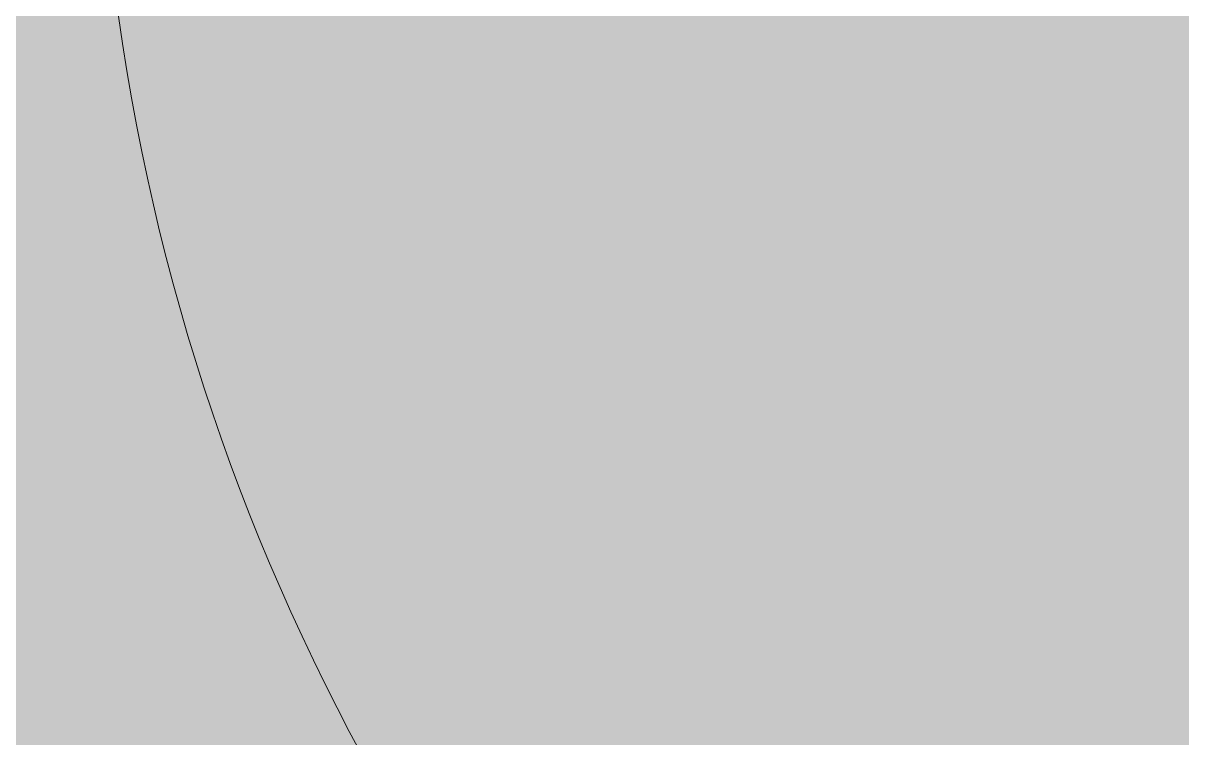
# Model space of a CAD drawing. Header units: inches. Extents: x -1551 to 2054, y 9767 to 12269.
# Drawn here: x 866.51 to 885.07, y 10800.68 to 10812.12 of the extents above; entities that cross this region are included whole.
import ezdxf

# ---------------------------------------------------------------- set-up
doc = ezdxf.new("R2010")
doc.units = ezdxf.units.IN
doc.header["$MEASUREMENT"] = 0
for name, color, linetype, lineweight in [('0-1', 7, 'Continuous', 5), ('0-2', 7, 'Continuous', 9), ('A-AREA-PATT-1', 9, 'Continuous', 9), ('A-DOOR-1', 7, 'Continuous', 9)]:
    doc.layers.add(name, color=color, linetype=linetype, lineweight=lineweight)

# ---------------------------------------------------------------- blocks, each defined once
blk = doc.blocks.new('Bayer Built Door - VISTAGRANDE FLUSH - 37-1_2__ x 81-3_4__ - 1ST FLOOR-3294966-KEY PLAN - 1ST FLOOR')
at = {"layer": 'A-DOOR-1'}
blk.add_arc((17.562, -1.156), 35.125, 180, 270, dxfattribs=at)
blk = doc.blocks.new('CTR - 1st Phase - Shell_rvt-1-KEY PLAN - 1ST FLOOR')
at = {"layer": '0-2'}
blk.add_blockref('Bayer Built Door - VISTAGRANDE FLUSH - 37-1_2__ x 81-3_4__ - 1ST FLOOR-3294966-KEY PLAN - 1ST FLOOR', (-3079.524, 10818.302), dxfattribs=at)

msp = doc.modelspace()

# ---------------------------------------------------------------- hatches: boundary and pattern name
at = {"layer": 'A-AREA-PATT-1'}
h = msp.add_hatch(color=256, dxfattribs=at)
h.paths.add_polyline_path([(916.206, 10476.164), (914.456, 10476.164), (914.456, 10512.164), (916.206, 10512.164), (916.206, 10476.831)], flags=0)
h.paths.add_polyline_path([(786.566, 10458.164), (854.543, 10458.164), (854.543, 10476.164), (880.206, 10476.164), (880.206, 10474.227), (880.831, 10474.227), (880.831, 10472.539), (915.581, 10472.539), (915.581, 10474.227), (916.206, 10474.227), (916.206, 10476.164), (927.331, 10476.164), (927.331, 10458.164), (1044.018, 10458.164), (1044.018, 10813.489), (1048.456, 10813.489), (1048.456, 10813.864), (971.893, 10813.864), (971.893, 10793.052), (944.018, 10793.052), (944.018, 10813.864), (904.006, 10813.864), (903.881, 10813.864), (903.256, 10813.864), (903.256, 10816.677), (867.256, 10816.677), (867.256, 10813.864), (866.631, 10813.864), (866.506, 10813.864), (764.893, 10813.864), (764.893, 10458.164)], flags=0)

# ---------------------------------------------------------------- block references
at = {"layer": '0-1'}
msp.add_blockref('CTR - 1st Phase - Shell_rvt-1-KEY PLAN - 1ST FLOOR', (3964.779, 0), dxfattribs=at)

doc.saveas('drawing.dxf')
